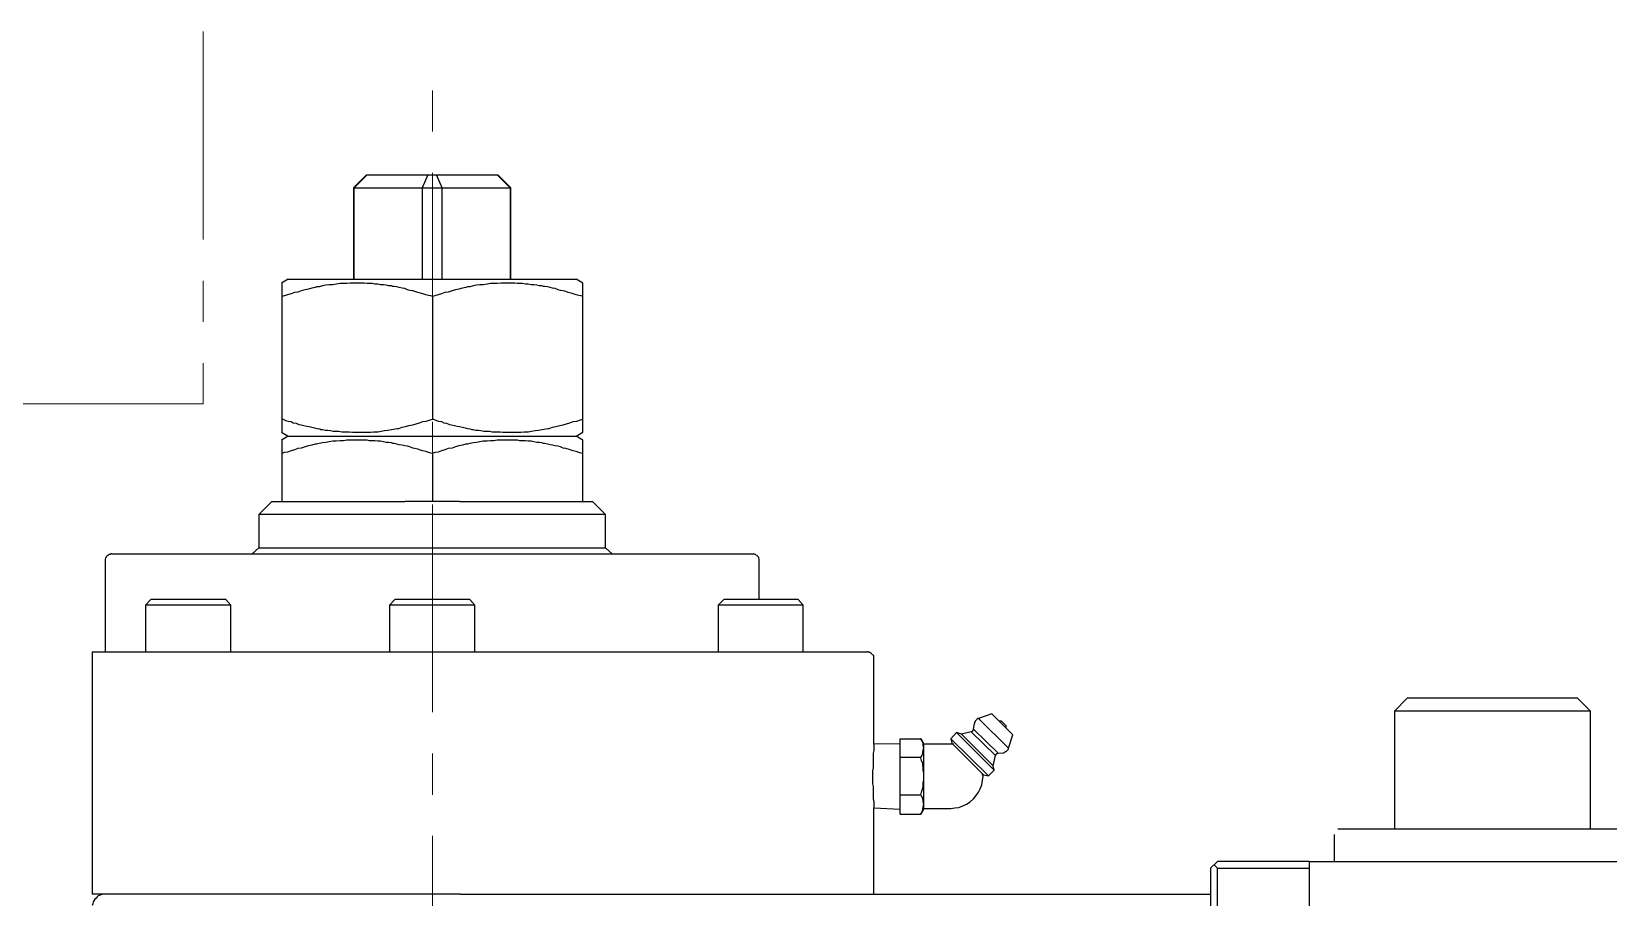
# Model space of a CAD drawing. Header units: millimetres. Extents: x -211 to 45495, y 24 to 52952.
# Drawn here: x 9372.6 to 9613.6, y 34513.8 to 34646.2 of the extents above; entities that cross this region are included whole.
import ezdxf

# ---------------------------------------------------------------- set-up
doc = ezdxf.new("R2010")
doc.units = ezdxf.units.MM
doc.linetypes.add('CENTER', pattern=[50.7, 31.8, -6.3, 6.3, -6.3])
doc.linetypes.add('PHANTOM', pattern=[63.3, 31.8, -6.3, 6.3, -6.3, 6.3, -6.3])
doc.layers.add('Layer2', color=7, linetype='Continuous')

# ---------------------------------------------------------------- blocks, each defined once
blk = doc.blocks.new('BLKF046')
at = {"layer": 'Layer2', "color": 7, "linetype": 'PHANTOM', "lineweight": 13}
for p, q in [((9398.79, 35089.27), (9398.79, 34589.27)), ((9398.79, 34589.27), (9347.12, 34589.27))]:
    blk.add_line(p, q, dxfattribs=at)
blk = doc.blocks.new('BLKF2544')
at = {"layer": 'Layer2', "color": 3, "linetype": 'Continuous', "lineweight": 25}
for p, q in [((9410.84, 34586.88), (9411.01, 34586.88)), ((9411.01, 34586.88), (9411.36, 34586.71)), ((9411.36, 34586.71), (9411.79, 34586.62)), ((9411.79, 34586.62), (9412.22, 34586.53)), ((9412.22, 34586.53), (9412.56, 34586.36)), ((9412.56, 34586.36), (9412.99, 34586.28)), ((9412.99, 34586.28), (9413.42, 34586.1)), ((9413.42, 34586.1), (9413.77, 34586.02)), ((9413.77, 34586.02), (9414.2, 34585.93)), ((9414.2, 34585.93), (9414.63, 34585.85)), ((9414.63, 34585.85), (9414.97, 34585.76)), ((9414.97, 34585.76), (9415.4, 34585.67)), ((9415.4, 34585.67), (9415.83, 34585.59)), ((9415.83, 34585.59), (9416.18, 34585.5)), ((9416.18, 34585.5), (9416.61, 34585.41)), ((9416.61, 34585.41), (9416.78, 34585.33)), ((9416.78, 34585.33), (9417.04, 34585.33)), ((9417.04, 34585.33), (9417.47, 34585.24)), ((9417.47, 34585.24), (9417.82, 34585.24)), ((9417.82, 34585.24), (9418.25, 34585.16)), ((9418.25, 34585.16), (9418.68, 34585.07)), ((9418.68, 34585.07), (9419.11, 34585.07)), ((9419.11, 34585.07), (9419.54, 34585.07)), ((9419.54, 34585.07), (9419.97, 34584.98)), ((9419.97, 34584.98), (9420.31, 34584.98)), ((9420.31, 34584.98), (9420.74, 34584.98)), ((9420.74, 34584.98), (9421.17, 34584.98)), ((9421.17, 34584.98), (9421.6, 34584.9)), ((9421.6, 34584.9), (9422.04, 34584.9)), ((9422.04, 34584.9), (9422.47, 34584.9)), ((9422.47, 34584.9), (9422.9, 34584.9)), ((9422.9, 34584.9), (9423.07, 34584.9)), ((9423.07, 34584.9), (9423.15, 34584.9)), ((9423.15, 34584.9), (9423.33, 34584.9)), ((9423.33, 34584.9), (9423.84, 34584.9)), ((9423.84, 34584.9), (9424.36, 34584.9)), ((9424.36, 34584.9), (9424.88, 34584.98)), ((9424.88, 34584.98), (9425.48, 34584.98)), ((9425.48, 34584.98), (9426, 34585.07)), ((9426, 34585.07), (9426.51, 34585.16)), ((9426.51, 34585.16), (9427.03, 34585.24)), ((9427.03, 34585.24), (9427.55, 34585.33)), ((9427.55, 34585.33), (9428.15, 34585.41)), ((9428.15, 34585.41), (9428.49, 34585.5)), ((9428.49, 34585.5), (9428.67, 34585.5)), ((9428.67, 34585.5), (9429.18, 34585.67)), ((9429.18, 34585.67), (9429.7, 34585.76)), ((9429.7, 34585.76), (9430.22, 34585.93)), ((9430.22, 34585.93), (9430.82, 34586.02)), ((9430.82, 34586.02), (9431.34, 34586.19)), ((9431.34, 34586.19), (9431.85, 34586.36)), ((9431.85, 34586.36), (9432.37, 34586.53)), ((9432.37, 34586.53), (9432.89, 34586.62)), ((9432.89, 34586.62), (9433.49, 34586.79)), ((9433.49, 34586.79), (9433.83, 34586.88)), ((9433.83, 34586.88), (9434, 34586.88)), ((9434, 34586.88), (9434.44, 34586.71)), ((9434.44, 34586.71), (9434.78, 34586.62)), ((9434.78, 34586.62), (9435.21, 34586.53)), ((9435.21, 34586.53), (9435.55, 34586.36)), ((9435.55, 34586.36), (9435.99, 34586.28)), ((9435.99, 34586.28), (9436.42, 34586.1)), ((9436.42, 34586.1), (9436.76, 34586.02)), ((9436.76, 34586.02), (9437.19, 34585.93)), ((9437.19, 34585.93), (9437.62, 34585.85)), ((9437.62, 34585.85), (9437.97, 34585.76)), ((9437.97, 34585.76), (9438.4, 34585.67)), ((9438.4, 34585.67), (9438.83, 34585.59)), ((9438.83, 34585.59), (9439.17, 34585.5)), ((9439.17, 34585.5), (9439.6, 34585.41)), ((9439.6, 34585.41), (9439.86, 34585.33)), ((9439.86, 34585.33), (9440.03, 34585.33)), ((9440.03, 34585.33), (9440.46, 34585.24)), ((9440.46, 34585.24), (9440.89, 34585.24)), ((9440.89, 34585.24), (9441.24, 34585.16)), ((9441.24, 34585.16), (9441.67, 34585.07)), ((9441.67, 34585.07), (9442.1, 34585.07)), ((9442.1, 34585.07), (9442.53, 34585.07)), ((9442.53, 34585.07), (9442.96, 34584.98)), ((9442.96, 34584.98), (9443.39, 34584.98)), ((9443.39, 34584.98), (9443.74, 34584.98)), ((9443.74, 34584.98), (9444.17, 34584.98)), ((9444.17, 34584.98), (9444.6, 34584.9)), ((9444.6, 34584.9), (9445.03, 34584.9)), ((9445.03, 34584.9), (9445.46, 34584.9)), ((9445.46, 34584.9), (9445.89, 34584.9)), ((9445.89, 34584.9), (9446.06, 34584.9)), ((9446.06, 34584.9), (9446.15, 34584.9)), ((9446.15, 34584.9), (9446.32, 34584.9)), ((9446.32, 34584.9), (9446.84, 34584.9)), ((9446.84, 34584.9), (9447.35, 34584.9)), ((9447.35, 34584.9), (9447.87, 34584.98)), ((9447.87, 34584.98), (9448.47, 34584.98)), ((9448.47, 34584.98), (9448.99, 34585.07)), ((9448.99, 34585.07), (9449.51, 34585.16)), ((9449.51, 34585.16), (9450.02, 34585.24)), ((9450.02, 34585.24), (9450.62, 34585.33)), ((9450.62, 34585.33), (9451.14, 34585.41)), ((9451.14, 34585.41), (9451.49, 34585.5)), ((9451.49, 34585.5), (9451.66, 34585.5)), ((9451.66, 34585.5), (9452.17, 34585.67)), ((9452.17, 34585.67), (9452.69, 34585.76)), ((9452.69, 34585.76), (9453.29, 34585.93)), ((9453.29, 34585.93), (9453.81, 34586.02)), ((9453.81, 34586.02), (9454.33, 34586.19)), ((9454.33, 34586.19), (9454.84, 34586.36)), ((9454.84, 34586.36), (9455.36, 34586.53)), ((9455.36, 34586.53), (9455.88, 34586.62)), ((9455.88, 34586.62), (9456.48, 34586.79))]:
    blk.add_line(p, q, dxfattribs=at)
blk = doc.blocks.new('BLKF2545')
at = {"layer": 'Layer2', "color": 3, "linetype": 'Continuous', "lineweight": 25}
for p, q in [((9412.73, 34606.25), (9412.22, 34606.08)), ((9413.25, 34606.34), (9412.73, 34606.25)), ((9413.77, 34606.51), (9413.25, 34606.34)), ((9414.37, 34606.68), (9413.77, 34606.51)), ((9414.89, 34606.77), (9414.37, 34606.68)), ((9415.4, 34606.94), (9414.89, 34606.77)), ((9415.92, 34607.03), (9415.4, 34606.94)), ((9416.09, 34607.12), (9415.92, 34607.03)), ((9416.52, 34607.12), (9416.09, 34607.12)), ((9417.04, 34607.29), (9416.52, 34607.12)), ((9417.56, 34607.37), (9417.04, 34607.29)), ((9418.07, 34607.46), (9417.56, 34607.37)), ((9418.59, 34607.46), (9418.07, 34607.46)), ((9419.11, 34607.55), (9418.59, 34607.46)), ((9419.71, 34607.63), (9419.11, 34607.55)), ((9420.23, 34607.63), (9419.71, 34607.63)), ((9420.74, 34607.63), (9420.23, 34607.63)), ((9421.26, 34607.72), (9420.74, 34607.63)), ((9421.52, 34607.72), (9421.26, 34607.72)), ((9421.69, 34607.72), (9421.52, 34607.72)), ((9422.12, 34607.72), (9421.69, 34607.72)), ((9422.55, 34607.72), (9422.12, 34607.72)), ((9422.98, 34607.72), (9422.55, 34607.72)), ((9423.41, 34607.72), (9422.98, 34607.72)), ((9423.84, 34607.63), (9423.41, 34607.72)), ((9424.19, 34607.63), (9423.84, 34607.63)), ((9424.62, 34607.63), (9424.19, 34607.63)), ((9425.05, 34607.55), (9424.62, 34607.63)), ((9425.48, 34607.55), (9425.05, 34607.55)), ((9425.91, 34607.46), (9425.48, 34607.55)), ((9426.34, 34607.46), (9425.91, 34607.46)), ((9426.77, 34607.37), (9426.34, 34607.46)), ((9427.12, 34607.29), (9426.77, 34607.37)), ((9427.55, 34607.29), (9427.12, 34607.29)), ((9427.8, 34607.2), (9427.55, 34607.29)), ((9427.98, 34607.2), (9427.8, 34607.2)), ((9428.41, 34607.12), (9427.98, 34607.2)), ((9428.75, 34607.03), (9428.41, 34607.12)), ((9429.18, 34606.94), (9428.75, 34607.03)), ((9429.61, 34606.86), (9429.18, 34606.94)), ((9430.04, 34606.68), (9429.61, 34606.86)), ((9430.39, 34606.6), (9430.04, 34606.68)), ((9430.82, 34606.51), (9430.39, 34606.6)), ((9431.16, 34606.43), (9430.82, 34606.51)), ((9431.59, 34606.25), (9431.16, 34606.43)), ((9432.02, 34606.17), (9431.59, 34606.25)), ((9435.73, 34606.25), (9435.21, 34606.08)), ((9436.24, 34606.34), (9435.73, 34606.25)), ((9436.85, 34606.51), (9436.24, 34606.34)), ((9437.36, 34606.68), (9436.85, 34606.51)), ((9437.88, 34606.77), (9437.36, 34606.68)), ((9438.4, 34606.94), (9437.88, 34606.77)), ((9438.91, 34607.03), (9438.4, 34606.94)), ((9439.17, 34607.12), (9438.91, 34607.03)), ((9439.52, 34607.12), (9439.17, 34607.12)), ((9440.03, 34607.29), (9439.52, 34607.12)), ((9440.55, 34607.37), (9440.03, 34607.29)), ((9441.07, 34607.46), (9440.55, 34607.37)), ((9441.58, 34607.46), (9441.07, 34607.46)), ((9442.19, 34607.55), (9441.58, 34607.46)), ((9442.7, 34607.63), (9442.19, 34607.55)), ((9443.22, 34607.63), (9442.7, 34607.63)), ((9443.74, 34607.63), (9443.22, 34607.63)), ((9444.34, 34607.72), (9443.74, 34607.63)), ((9444.51, 34607.72), (9444.34, 34607.72)), ((9444.68, 34607.72), (9444.51, 34607.72)), ((9445.11, 34607.72), (9444.68, 34607.72)), ((9445.54, 34607.72), (9445.11, 34607.72)), ((9445.97, 34607.72), (9445.54, 34607.72)), ((9446.41, 34607.72), (9445.97, 34607.72)), ((9446.84, 34607.63), (9446.41, 34607.72)), ((9447.18, 34607.63), (9446.84, 34607.63)), ((9447.61, 34607.63), (9447.18, 34607.63)), ((9448.04, 34607.55), (9447.61, 34607.63)), ((9448.47, 34607.55), (9448.04, 34607.55)), ((9448.9, 34607.46), (9448.47, 34607.55)), ((9449.33, 34607.46), (9448.9, 34607.46)), ((9449.76, 34607.37), (9449.33, 34607.46)), ((9450.19, 34607.29), (9449.76, 34607.37)), ((9450.54, 34607.29), (9450.19, 34607.29)), ((9450.8, 34607.2), (9450.54, 34607.29)), ((9450.97, 34607.2), (9450.8, 34607.2)), ((9451.4, 34607.12), (9450.97, 34607.2)), ((9451.83, 34607.03), (9451.4, 34607.12)), ((9452.17, 34606.94), (9451.83, 34607.03)), ((9452.61, 34606.86), (9452.17, 34606.94)), ((9453.04, 34606.68), (9452.61, 34606.86)), ((9453.38, 34606.6), (9453.04, 34606.68)), ((9453.81, 34606.51), (9453.38, 34606.6)), ((9454.24, 34606.43), (9453.81, 34606.51)), ((9454.59, 34606.25), (9454.24, 34606.43)), ((9455.02, 34606.17), (9454.59, 34606.25)), ((9411.7, 34605.91), (9411.18, 34605.74)), ((9412.22, 34606.08), (9411.7, 34605.91)), ((9432.37, 34606.08), (9432.02, 34606.17)), ((9432.8, 34605.91), (9432.37, 34606.08)), ((9433.23, 34605.82), (9432.8, 34605.91)), ((9433.57, 34605.74), (9433.23, 34605.82)), ((9433.83, 34605.65), (9433.57, 34605.74)), ((9434.18, 34605.74), (9433.83, 34605.65)), ((9434.69, 34605.91), (9434.18, 34605.74)), ((9435.21, 34606.08), (9434.69, 34605.91)), ((9455.36, 34606.08), (9455.02, 34606.17)), ((9455.79, 34605.91), (9455.36, 34606.08)), ((9456.22, 34605.82), (9455.79, 34605.91)), ((9456.57, 34605.74), (9456.22, 34605.82)), ((9456.83, 34605.65), (9456.57, 34605.74))]:
    blk.add_line(p, q, dxfattribs=at)
blk = doc.blocks.new('BLKF2577')
at = {"layer": 'Layer2', "color": 3, "linetype": 'Continuous', "lineweight": 25}
for p, q in [((9508.75, 34535.9), (9508.84, 34536.33)), ((9508.49, 34535.21), (9508.67, 34535.47)), ((9508.67, 34535.47), (9508.75, 34535.9))]:
    blk.add_line(p, q, dxfattribs=at)
blk = doc.blocks.new('BLKF2578')
at = {"layer": 'Layer2', "color": 3, "linetype": 'Continuous', "lineweight": 25}
for p, q in [((9508.58, 34534.69), (9508.49, 34535.12)), ((9508.75, 34534.26), (9508.58, 34534.69)), ((9508.75, 34533.83), (9508.75, 34534.26)), ((9508.84, 34533.83), (9508.75, 34533.83)), ((9508.84, 34533.23), (9508.84, 34533.83)), ((9508.92, 34532.8), (9508.84, 34533.23)), ((9508.92, 34532.28), (9508.92, 34532.8))]:
    blk.add_line(p, q, dxfattribs=at)
blk = doc.blocks.new('BLKF2579')
at = {"layer": 'Layer2', "color": 3, "linetype": 'Continuous', "lineweight": 25}
for p, q in [((9508.84, 34531.33), (9508.92, 34531.77)), ((9508.92, 34531.77), (9508.92, 34532.2)), ((9508.49, 34529.44), (9508.58, 34529.87)), ((9508.58, 34529.87), (9508.67, 34530.22)), ((9508.67, 34530.22), (9508.75, 34530.39)), ((9508.75, 34530.47), (9508.84, 34530.9)), ((9508.75, 34530.39), (9508.75, 34530.47)), ((9508.84, 34530.9), (9508.84, 34531.33))]:
    blk.add_line(p, q, dxfattribs=at)
blk = doc.blocks.new('BLKF2580')
at = {"layer": 'Layer2', "color": 3, "linetype": 'Continuous', "lineweight": 25}
for p, q in [((9508.75, 34528.92), (9508.58, 34529.27)), ((9508.84, 34528.49), (9508.75, 34528.92)), ((9508.84, 34528.41), (9508.84, 34528.49)), ((9508.92, 34527.98), (9508.84, 34528.41))]:
    blk.add_line(p, q, dxfattribs=at)
blk = doc.blocks.new('BLKF2581')
at = {"layer": 'Layer2', "color": 3, "linetype": 'Continuous', "lineweight": 25}
for p, q in [((9508.75, 34537.54), (9508.58, 34537.97)), ((9508.84, 34537.19), (9508.75, 34537.54)), ((9508.84, 34537.02), (9508.84, 34537.19)), ((9508.92, 34536.67), (9508.84, 34537.02)), ((9508.92, 34536.59), (9508.92, 34536.67))]:
    blk.add_line(p, q, dxfattribs=at)
blk = doc.blocks.new('BLKF2582')
at = {"layer": 'Layer2', "color": 3, "linetype": 'Continuous', "lineweight": 25}
for p, q in [((9508.49, 34526.51), (9508.67, 34526.77)), ((9508.67, 34526.86), (9508.75, 34527.2)), ((9508.67, 34526.77), (9508.67, 34526.86)), ((9508.75, 34527.2), (9508.84, 34527.63))]:
    blk.add_line(p, q, dxfattribs=at)
blk = doc.blocks.new('BLKF2583')
at = {"layer": 'Layer2', "color": 3, "linetype": 'Continuous', "lineweight": 25}
for p, q in [((9517.79, 34530.99), (9517.88, 34531.68)), ((9516.5, 34528.84), (9516.93, 34529.35)), ((9516.93, 34529.35), (9517.28, 34529.87)), ((9517.28, 34529.87), (9517.54, 34530.39)), ((9517.54, 34530.39), (9517.79, 34530.99)), ((9513.06, 34527.37), (9513.66, 34527.46)), ((9513.66, 34527.46), (9514.26, 34527.55)), ((9514.26, 34527.55), (9514.87, 34527.8)), ((9514.87, 34527.8), (9515.47, 34528.06)), ((9515.47, 34528.06), (9515.99, 34528.41)), ((9515.99, 34528.41), (9516.5, 34528.84))]:
    blk.add_line(p, q, dxfattribs=at)
blk = doc.blocks.new('BLKF2584')
at = {"layer": 'Layer2', "color": 3, "linetype": 'Continuous', "lineweight": 25}
for p, q in [((9517.28, 34541.15), (9517.19, 34541.15)), ((9517.19, 34541.15), (9517.19, 34541.07)), ((9516.76, 34540.64), (9516.67, 34540.55)), ((9516.67, 34540.55), (9516.67, 34540.46)), ((9516.85, 34540.81), (9516.76, 34540.72)), ((9516.76, 34540.72), (9516.76, 34540.64)), ((9516.93, 34540.89), (9516.85, 34540.81)), ((9517.02, 34540.98), (9516.93, 34540.89)), ((9517.1, 34541.07), (9517.02, 34540.98)), ((9517.19, 34541.07), (9517.1, 34541.07))]:
    blk.add_line(p, q, dxfattribs=at)
blk = doc.blocks.new('BLKF2585')
at = {"layer": 'Layer2', "color": 3, "linetype": 'Continuous', "lineweight": 25}
for p, q in [((9521.67, 34536.24), (9521.76, 34536.33)), ((9521.76, 34536.33), (9521.84, 34536.42)), ((9521.84, 34536.42), (9521.84, 34536.5)), ((9521.07, 34535.9), (9521.15, 34535.9)), ((9521.15, 34535.9), (9521.24, 34535.99)), ((9521.24, 34535.99), (9521.32, 34535.99)), ((9521.32, 34535.99), (9521.41, 34536.07)), ((9521.41, 34536.07), (9521.5, 34536.07)), ((9521.5, 34536.07), (9521.58, 34536.16)), ((9521.58, 34536.16), (9521.67, 34536.24))]:
    blk.add_line(p, q, dxfattribs=at)
blk = doc.blocks.new('BLKF2586')
at = {"layer": 'Layer2', "color": 3, "linetype": 'Continuous', "lineweight": 25}
for p, q in [((9516.16, 34539.09), (9516.24, 34539.17)), ((9516.24, 34539.17), (9516.33, 34539.17)), ((9516.33, 34539.17), (9516.42, 34539.26)), ((9516.42, 34539.26), (9516.42, 34539.34)), ((9516.42, 34539.34), (9516.5, 34539.34)), ((9516.5, 34539.34), (9516.5, 34539.43))]:
    blk.add_line(p, q, dxfattribs=at)
blk = doc.blocks.new('BLKF2587')
at = {"layer": 'Layer2', "color": 3, "linetype": 'Continuous', "lineweight": 25}
for p, q in [((9519.95, 34535.55), (9519.86, 34535.55)), ((9520.03, 34535.73), (9519.95, 34535.64)), ((9519.95, 34535.64), (9519.95, 34535.55)), ((9520.12, 34535.73), (9520.03, 34535.73)), ((9520.29, 34535.81), (9520.12, 34535.81)), ((9520.12, 34535.81), (9520.12, 34535.73))]:
    blk.add_line(p, q, dxfattribs=at)
blk = doc.blocks.new('BLKF2794')
at = {"layer": 'Layer2', "color": 3, "linetype": 'Continuous', "lineweight": 25}
for p, q in [((9412.73, 34582.23), (9412.22, 34582.06)), ((9413.25, 34582.4), (9412.73, 34582.23)), ((9413.77, 34582.49), (9413.25, 34582.4)), ((9414.37, 34582.66), (9413.77, 34582.49)), ((9414.89, 34582.83), (9414.37, 34582.66)), ((9415.4, 34582.92), (9414.89, 34582.83)), ((9415.92, 34583.09), (9415.4, 34582.92)), ((9416.09, 34583.09), (9415.92, 34583.09)), ((9416.52, 34583.18), (9416.09, 34583.09)), ((9417.04, 34583.26), (9416.52, 34583.18)), ((9417.56, 34583.35), (9417.04, 34583.26)), ((9418.07, 34583.43), (9417.56, 34583.35)), ((9418.59, 34583.52), (9418.07, 34583.43)), ((9419.11, 34583.52), (9418.59, 34583.52)), ((9419.71, 34583.61), (9419.11, 34583.52)), ((9420.23, 34583.61), (9419.71, 34583.61)), ((9420.74, 34583.69), (9420.23, 34583.61)), ((9421.26, 34583.69), (9420.74, 34583.69)), ((9421.52, 34583.69), (9421.26, 34583.69)), ((9421.69, 34583.69), (9421.52, 34583.69)), ((9422.12, 34583.69), (9421.69, 34583.69)), ((9422.55, 34583.69), (9422.12, 34583.69)), ((9422.98, 34583.69), (9422.55, 34583.69)), ((9423.41, 34583.69), (9422.98, 34583.69)), ((9423.84, 34583.69), (9423.41, 34583.69)), ((9424.19, 34583.61), (9423.84, 34583.69)), ((9424.62, 34583.61), (9424.19, 34583.61)), ((9425.05, 34583.61), (9424.62, 34583.61)), ((9425.48, 34583.52), (9425.05, 34583.61)), ((9425.91, 34583.52), (9425.48, 34583.52)), ((9426.34, 34583.43), (9425.91, 34583.52)), ((9426.77, 34583.35), (9426.34, 34583.43)), ((9427.12, 34583.35), (9426.77, 34583.35)), ((9427.55, 34583.26), (9427.12, 34583.35)), ((9427.8, 34583.18), (9427.55, 34583.26)), ((9427.98, 34583.18), (9427.8, 34583.18)), ((9428.41, 34583.09), (9427.98, 34583.18)), ((9428.75, 34583), (9428.41, 34583.09)), ((9429.18, 34582.92), (9428.75, 34583)), ((9429.61, 34582.83), (9429.18, 34582.92)), ((9430.04, 34582.75), (9429.61, 34582.83)), ((9430.39, 34582.66), (9430.04, 34582.75)), ((9430.82, 34582.49), (9430.39, 34582.66)), ((9431.16, 34582.4), (9430.82, 34582.49)), ((9431.59, 34582.31), (9431.16, 34582.4)), ((9432.02, 34582.14), (9431.59, 34582.31)), ((9432.37, 34582.06), (9432.02, 34582.14)), ((9435.73, 34582.23), (9435.21, 34582.06)), ((9436.24, 34582.4), (9435.73, 34582.23)), ((9436.85, 34582.49), (9436.24, 34582.4)), ((9437.36, 34582.66), (9436.85, 34582.49)), ((9437.88, 34582.83), (9437.36, 34582.66)), ((9438.4, 34582.92), (9437.88, 34582.83)), ((9438.91, 34583.09), (9438.4, 34582.92)), ((9439.17, 34583.09), (9438.91, 34583.09)), ((9439.52, 34583.18), (9439.17, 34583.09)), ((9440.03, 34583.26), (9439.52, 34583.18)), ((9440.55, 34583.35), (9440.03, 34583.26)), ((9441.07, 34583.43), (9440.55, 34583.35)), ((9441.58, 34583.52), (9441.07, 34583.43)), ((9442.19, 34583.52), (9441.58, 34583.52)), ((9442.7, 34583.61), (9442.19, 34583.52)), ((9443.22, 34583.61), (9442.7, 34583.61)), ((9443.74, 34583.69), (9443.22, 34583.61)), ((9444.34, 34583.69), (9443.74, 34583.69)), ((9444.51, 34583.69), (9444.34, 34583.69)), ((9444.68, 34583.69), (9444.51, 34583.69)), ((9445.11, 34583.69), (9444.68, 34583.69)), ((9445.54, 34583.69), (9445.11, 34583.69)), ((9445.97, 34583.69), (9445.54, 34583.69)), ((9446.41, 34583.69), (9445.97, 34583.69)), ((9446.84, 34583.69), (9446.41, 34583.69)), ((9447.18, 34583.61), (9446.84, 34583.69)), ((9447.61, 34583.61), (9447.18, 34583.61)), ((9448.04, 34583.61), (9447.61, 34583.61)), ((9448.47, 34583.52), (9448.04, 34583.61)), ((9448.9, 34583.52), (9448.47, 34583.52)), ((9449.33, 34583.43), (9448.9, 34583.52)), ((9449.76, 34583.35), (9449.33, 34583.43)), ((9450.19, 34583.35), (9449.76, 34583.35)), ((9450.54, 34583.26), (9450.19, 34583.35)), ((9450.8, 34583.18), (9450.54, 34583.26)), ((9450.97, 34583.18), (9450.8, 34583.18)), ((9451.4, 34583.09), (9450.97, 34583.18)), ((9451.83, 34583), (9451.4, 34583.09)), ((9452.17, 34582.92), (9451.83, 34583)), ((9452.61, 34582.83), (9452.17, 34582.92)), ((9453.04, 34582.75), (9452.61, 34582.83)), ((9453.38, 34582.66), (9453.04, 34582.75)), ((9453.81, 34582.49), (9453.38, 34582.66)), ((9454.24, 34582.4), (9453.81, 34582.49)), ((9454.59, 34582.31), (9454.24, 34582.4)), ((9455.02, 34582.14), (9454.59, 34582.31)), ((9455.36, 34582.06), (9455.02, 34582.14)), ((9411.7, 34581.88), (9411.18, 34581.8)), ((9412.22, 34582.06), (9411.7, 34581.88)), ((9432.8, 34581.97), (9432.37, 34582.06)), ((9433.23, 34581.8), (9432.8, 34581.97)), ((9433.57, 34581.71), (9433.23, 34581.8)), ((9433.83, 34581.63), (9433.57, 34581.71)), ((9434.18, 34581.8), (9433.83, 34581.63)), ((9434.69, 34581.88), (9434.18, 34581.8)), ((9435.21, 34582.06), (9434.69, 34581.88)), ((9455.79, 34581.97), (9455.36, 34582.06)), ((9456.22, 34581.8), (9455.79, 34581.97)), ((9456.57, 34581.71), (9456.22, 34581.8)), ((9456.83, 34581.63), (9456.57, 34581.71))]:
    blk.add_line(p, q, dxfattribs=at)
blk = doc.blocks.new('BLKF2811')
at = {"layer": 'Layer2', "color": 3, "linetype": 'Continuous', "lineweight": 25}
for p, q in [((9501.26, 34537.19), (9501.26, 34536.24)), ((9501.26, 34536.24), (9501.17, 34535.81)), ((9501.17, 34535.81), (9501.17, 34533.57)), ((9501.17, 34533.57), (9501.09, 34533.14)), ((9501.09, 34533.14), (9501.09, 34532.88)), ((9501.09, 34532.88), (9501.09, 34532.8)), ((9501.09, 34532.8), (9501.09, 34532.37)), ((9501.09, 34532.37), (9501.09, 34531.94)), ((9501.09, 34531.94), (9501.09, 34531.51)), ((9501.09, 34531.51), (9501.09, 34531.25)), ((9501.09, 34531.25), (9501.09, 34531.16)), ((9501.09, 34531.16), (9501.17, 34530.73)), ((9501.17, 34530.73), (9501.17, 34530.3)), ((9501.17, 34530.3), (9501.17, 34529.78)), ((9501.17, 34529.78), (9501.17, 34529.7)), ((9501.17, 34529.7), (9501.17, 34529.27))]:
    blk.add_line(p, q, dxfattribs=at)
blk = doc.blocks.new('BLKF2812')
at = {"layer": 'Layer2', "color": 3, "linetype": 'Continuous', "lineweight": 25}
for p, q in [((9500.57, 34551.23), (9500.4, 34551.31)), ((9500.66, 34551.23), (9500.57, 34551.23)), ((9500.83, 34551.14), (9500.66, 34551.23)), ((9500.92, 34551.06), (9500.83, 34551.14)), ((9501, 34550.97), (9500.92, 34551.06)), ((9501.09, 34550.88), (9501, 34550.97)), ((9501.17, 34550.8), (9501.09, 34550.88)), ((9501.26, 34550.71), (9501.17, 34550.8)), ((9501.26, 34550.28), (9501.26, 34550.71))]:
    blk.add_line(p, q, dxfattribs=at)
blk = doc.blocks.new('BLKF2813')
at = {"layer": 'Layer2', "color": 3, "linetype": 'Continuous', "lineweight": 25}
for p, q in [((9383.89, 34565.69), (9383.8, 34565.52)), ((9383.8, 34565.52), (9383.8, 34565.44)), ((9383.97, 34565.78), (9383.89, 34565.69)), ((9384.06, 34565.95), (9383.97, 34565.87)), ((9383.97, 34565.87), (9383.97, 34565.78)), ((9384.23, 34566.04), (9384.06, 34565.95)), ((9384.32, 34566.13), (9384.23, 34566.04)), ((9384.4, 34566.21), (9384.32, 34566.13)), ((9384.58, 34566.21), (9384.4, 34566.21)), ((9384.66, 34566.3), (9384.58, 34566.21)), ((9384.83, 34566.3), (9384.66, 34566.3))]:
    blk.add_line(p, q, dxfattribs=at)
blk = doc.blocks.new('BLKF2814')
at = {"layer": 'Layer2', "color": 3, "linetype": 'Continuous', "lineweight": 25}
for p, q in [((9483.09, 34566.21), (9482.92, 34566.3)), ((9483.18, 34566.21), (9483.09, 34566.21)), ((9483.26, 34566.13), (9483.18, 34566.21)), ((9483.43, 34566.04), (9483.26, 34566.13)), ((9483.52, 34565.95), (9483.43, 34566.04)), ((9483.61, 34565.87), (9483.52, 34565.95)), ((9483.69, 34565.78), (9483.61, 34565.87)), ((9483.69, 34565.69), (9483.69, 34565.78)), ((9483.78, 34565.52), (9483.69, 34565.69)), ((9483.78, 34565.26), (9483.78, 34565.52))]:
    blk.add_line(p, q, dxfattribs=at)
blk = doc.blocks.new('BLKF2815')
at = {"layer": 'Layer2', "color": 3, "linetype": 'Continuous', "lineweight": 25}
for p, q in [((9381.91, 34512.82), (9381.82, 34512.56)), ((9381.99, 34513.08), (9381.91, 34512.82)), ((9382.08, 34513.25), (9381.99, 34513.08)), ((9382.25, 34513.51), (9382.08, 34513.25)), ((9382.42, 34513.68), (9382.25, 34513.51)), ((9382.59, 34513.85), (9382.42, 34513.68)), ((9382.77, 34514.03), (9382.59, 34513.85)), ((9383.03, 34514.11), (9382.77, 34514.03)), ((9383.28, 34514.2), (9383.03, 34514.11)), ((9383.54, 34514.28), (9383.28, 34514.2)), ((9383.8, 34514.28), (9383.54, 34514.28))]:
    blk.add_line(p, q, dxfattribs=at)
blk = doc.blocks.new('BLKF2465')
at = {"layer": 'Layer2', "color": 7, "linetype": 'CENTER', "lineweight": 13}
blk.add_line((9433.83, 33933.68), (9433.83, 34639.56), dxfattribs=at)
at = {"layer": 'Layer2', "color": 3, "linetype": 'Continuous', "lineweight": 25}
for p, q in [((9423.76, 34624.25), (9421.78, 34622.27)), ((9421.86, 34622.27), (9423.84, 34624.25)), ((9423.76, 34624.25), (9443.82, 34624.25)), ((9433.14, 34624.25), (9432.28, 34622.27)), ((9435.3, 34622.27), (9434.44, 34624.25)), ((9443.74, 34624.25), (9445.72, 34622.27)), ((9445.8, 34622.27), (9443.82, 34624.25)), ((9421.78, 34622.27), (9421.78, 34608.32)), ((9421.78, 34622.27), (9445.8, 34622.27)), ((9421.86, 34608.32), (9421.86, 34622.27)), ((9432.28, 34622.27), (9432.28, 34608.32)), ((9435.3, 34608.32), (9435.3, 34622.27)), ((9445.72, 34622.27), (9445.72, 34608.32)), ((9445.8, 34608.32), (9445.8, 34622.27)), ((9411.79, 34608.32), (9410.75, 34607.72)), ((9410.84, 34584.9), (9410.84, 34607.72)), ((9411.79, 34608.32), (9455.79, 34608.32)), ((9456.83, 34607.72), (9455.79, 34608.32)), ((9456.83, 34584.9), (9456.83, 34607.72)), ((9411.18, 34605.74), (9410.84, 34605.65)), ((9433.83, 34605.65), (9433.83, 34586.88)), ((9410.75, 34584.9), (9411.79, 34584.3)), ((9455.79, 34584.3), (9456.83, 34584.9)), ((9456.48, 34586.79), (9456.83, 34586.88)), ((9411.79, 34584.3), (9410.75, 34583.69)), ((9410.84, 34574.31), (9410.84, 34583.69)), ((9411.79, 34584.3), (9455.79, 34584.3)), ((9411.79, 34584.3), (9455.79, 34584.3)), ((9456.83, 34583.69), (9455.79, 34584.3)), ((9456.83, 34574.31), (9456.83, 34583.69)), ((9411.18, 34581.8), (9410.84, 34581.63)), ((9433.83, 34581.63), (9433.83, 34574.31)), ((9409.29, 34574.31), (9407.31, 34572.33)), ((9409.29, 34574.31), (9410.84, 34574.31)), ((9410.84, 34574.31), (9414.97, 34574.31)), ((9414.97, 34574.31), (9429.61, 34574.31)), ((9437.97, 34574.31), (9429.61, 34574.31)), ((9437.97, 34574.31), (9452.61, 34574.31)), ((9452.61, 34574.31), (9456.83, 34574.31)), ((9456.83, 34574.31), (9458.29, 34574.31)), ((9460.27, 34572.33), (9458.29, 34574.31)), ((9460.27, 34572.33), (9407.31, 34572.33)), ((9407.31, 34572.33), (9407.31, 34567.24)), ((9460.27, 34567.24), (9460.27, 34572.33)), ((9383.8, 34565.44), (9383.8, 34565.26)), ((9383.8, 34565.26), (9383.8, 34551.31)), ((9384.83, 34566.3), (9482.83, 34566.3)), ((9407.31, 34567.24), (9406.28, 34566.3)), ((9407.31, 34567.24), (9460.27, 34567.24)), ((9407.31, 34567.24), (9460.27, 34567.24)), ((9461.3, 34566.3), (9460.27, 34567.24)), ((9482.92, 34566.3), (9482.83, 34566.3)), ((9483.78, 34559.32), (9483.78, 34565.26)), ((9390.78, 34559.32), (9390, 34558.46)), ((9403, 34558.46), (9390, 34558.46)), ((9390, 34558.46), (9390, 34551.31)), ((9402.23, 34559.32), (9390.78, 34559.32)), ((9403, 34558.46), (9402.23, 34559.32)), ((9403, 34551.31), (9403, 34558.46)), ((9428.06, 34559.32), (9427.29, 34558.46)), ((9440.29, 34558.46), (9427.29, 34558.46)), ((9427.29, 34558.46), (9427.29, 34551.31)), ((9439.52, 34559.32), (9428.06, 34559.32)), ((9440.29, 34558.46), (9439.52, 34559.32)), ((9440.29, 34551.31), (9440.29, 34558.46)), ((9478.35, 34559.32), (9477.49, 34558.46)), ((9490.5, 34558.46), (9477.49, 34558.46)), ((9477.49, 34558.46), (9477.49, 34551.31)), ((9489.72, 34559.32), (9478.35, 34559.32)), ((9490.5, 34558.46), (9489.72, 34559.32)), ((9490.5, 34551.31), (9490.5, 34558.46)), ((9381.82, 34551.31), (9500.31, 34551.31)), ((9381.82, 34551.31), (9381.82, 34514.28)), ((9500.4, 34551.31), (9500.31, 34551.31)), ((9501.26, 34537.19), (9501.26, 34550.28)), ((9582.81, 34544.25), (9580.83, 34542.27)), ((9608.82, 34544.25), (9582.81, 34544.25)), ((9610.8, 34542.27), (9608.82, 34544.25)), ((9519.34, 34541.84), (9517.28, 34541.15)), ((9517.28, 34541.15), (9521.84, 34536.59)), ((9519.34, 34541.84), (9522.53, 34538.65)), ((9610.8, 34542.27), (9580.83, 34542.27)), ((9580.83, 34542.27), (9580.83, 34524.27)), ((9610.8, 34524.27), (9610.8, 34542.27)), ((9513.92, 34539), (9513.06, 34538.05)), ((9519.69, 34533.23), (9513.92, 34539)), ((9514.69, 34538.74), (9513.92, 34539)), ((9516.16, 34539.09), (9514.69, 34538.74)), ((9519.52, 34533.92), (9514.69, 34538.74)), ((9516.16, 34539.09), (9519.86, 34535.47)), ((9516.5, 34539.52), (9516.67, 34540.38)), ((9516.5, 34539.52), (9520.29, 34535.81)), ((9516.5, 34539.43), (9516.5, 34539.52)), ((9516.67, 34540.46), (9516.67, 34540.38)), ((9520.81, 34540.72), (9520.46, 34540.72)), ((9520.81, 34540.72), (9521.5, 34540.03)), ((9521.41, 34539.77), (9521.5, 34539.77)), ((9521.5, 34539.77), (9521.5, 34540.03)), ((9505.31, 34537.28), (9501.26, 34537.19)), ((9505.31, 34538.05), (9508.49, 34538.05)), ((9505.31, 34526.51), (9505.31, 34538.05)), ((9508.58, 34537.97), (9508.49, 34538.05)), ((9508.92, 34537.28), (9508.49, 34538.05)), ((9508.84, 34536.33), (9508.92, 34536.59)), ((9508.92, 34527.29), (9508.92, 34537.28)), ((9513.06, 34537.19), (9508.92, 34537.19)), ((9513.06, 34538.05), (9513.23, 34537.36)), ((9518.83, 34532.37), (9513.06, 34538.05)), ((9513.49, 34537.19), (9513.06, 34537.19)), ((9518.05, 34532.54), (9513.23, 34537.36)), ((9521.84, 34536.59), (9522.53, 34538.65)), ((9521.84, 34536.5), (9521.84, 34536.59)), ((9505.31, 34535.21), (9508.49, 34535.21)), ((9508.49, 34535.12), (9508.49, 34535.21)), ((9519.52, 34533.92), (9519.86, 34535.47)), ((9519.69, 34533.23), (9519.52, 34533.92)), ((9519.86, 34535.55), (9519.86, 34535.47)), ((9520.29, 34535.81), (9521.07, 34535.9)), ((9508.92, 34532.2), (9508.92, 34532.28)), ((9517.88, 34532.45), (9517.88, 34532.71)), ((9517.97, 34532.45), (9517.88, 34532.45)), ((9517.88, 34531.68), (9517.97, 34532.28)), ((9517.97, 34532.28), (9517.97, 34532.45)), ((9518.05, 34532.54), (9518.83, 34532.37)), ((9518.83, 34532.37), (9519.69, 34533.23)), ((9501.17, 34529.27), (9501.17, 34528.92)), ((9505.31, 34529.44), (9508.49, 34529.44)), ((9508.58, 34529.27), (9508.49, 34529.44)), ((9501.17, 34528.92), (9501.17, 34528.84)), ((9501.17, 34528.84), (9501.26, 34528.41)), ((9501.26, 34528.41), (9501.26, 34527.46)), ((9501.26, 34527.46), (9505.31, 34527.29)), ((9501.26, 34514.28), (9501.26, 34527.46)), ((9508.49, 34526.51), (9508.92, 34527.29)), ((9508.84, 34527.63), (9508.92, 34527.98)), ((9508.92, 34527.37), (9513.06, 34527.37)), ((9505.31, 34526.51), (9508.49, 34526.51)), ((9571.62, 34523.41), (9571.62, 34519.28)), ((9572.22, 34524.27), (9619.41, 34524.27)), ((9580.83, 34524.27), (9610.8, 34524.27)), ((9553.79, 34519.28), (9552.76, 34518.25)), ((9552.76, 34518.25), (9552.76, 34320.27)), ((9553.79, 34518.25), (9553.27, 34518.76)), ((9567.83, 34519.28), (9553.79, 34519.28)), ((9553.79, 34320.27), (9553.79, 34518.25)), ((9553.79, 34518.25), (9567.83, 34518.25)), ((9567.83, 34519.28), (9567.83, 34320.27)), ((9567.83, 34519.28), (9678.83, 34519.28)), ((9438.14, 34514.28), (9381.82, 34514.28)), ((9438.14, 34514.28), (9552.76, 34514.28))]:
    blk.add_line(p, q, dxfattribs=at)
for name in ['BLKF2545', 'BLKF2544', 'BLKF2794', 'BLKF2813', 'BLKF2814', 'BLKF2812', 'BLKF2584', 'BLKF2586', 'BLKF2811', 'BLKF2577', 'BLKF2581', 'BLKF2585', 'BLKF2578', 'BLKF2587', 'BLKF2579', 'BLKF2583', 'BLKF2580', 'BLKF2582', 'BLKF2815']:
    blk.add_blockref(name, (0, 0), dxfattribs=at)

msp = doc.modelspace()

# ---------------------------------------------------------------- block references
at = {"layer": 'Layer2', "color": 7, "linetype": 'PHANTOM', "lineweight": 13}
msp.add_blockref('BLKF046', (0, 0), dxfattribs=at)
at = {"layer": 'Layer2', "color": 3, "linetype": 'Continuous', "lineweight": 25}
msp.add_blockref('BLKF2465', (0, 0), dxfattribs=at)

doc.saveas('drawing.dxf')
